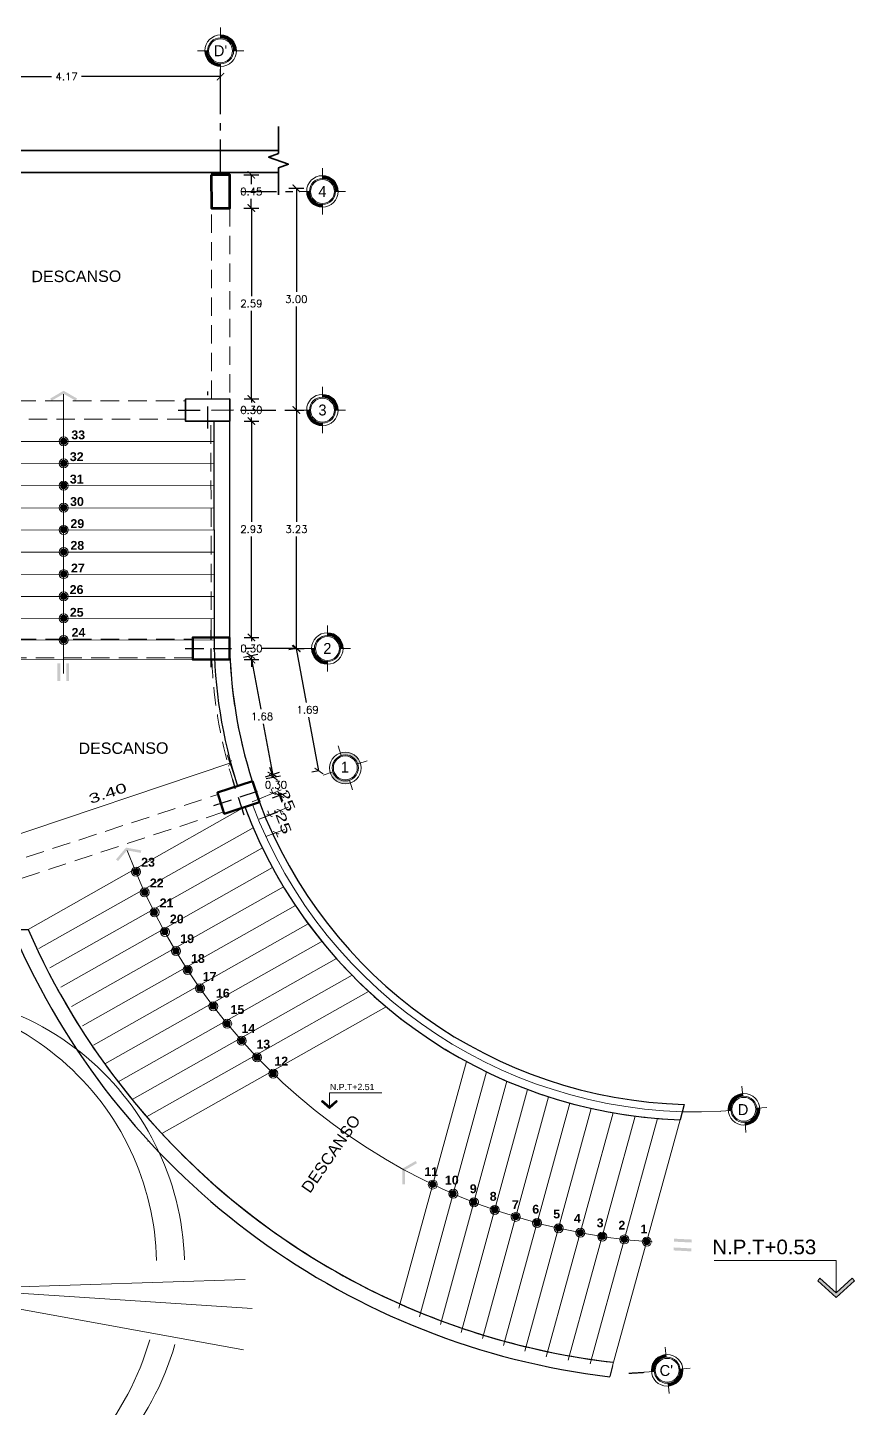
# Model space of a CAD drawing. Header units: metres. Extents: x 28 to 239, y -1 to 113.
# Drawn here: x 227.84 to 239.04, y 74.79 to 93.5 of the extents above; entities that cross this region are included whole.
import ezdxf

# ---------------------------------------------------------------- set-up
doc = ezdxf.new("R2010")
doc.units = ezdxf.units.M
for name, pattern in [('ACAD_ISO10W100', [18.5, 12, -3, 0.5, -3]), ('CONTINUA', [0]), ('DASHED2', [0.375, 0.25, -0.125]), ('OCULTA3', [0.45, 0.3, -0.15])]:
    doc.linetypes.add(name, pattern=pattern)
for name, color, linetype, lineweight in [('0-ARBOL', 64, 'Continuous', 0), ('COLUMNAS', 210, 'Continuous', 50), ('COLUMNAS 50', 32, 'Continuous', 70), ('Cota', 7, 'Continuous', 9), ('cotas', 7, 'Continuous', 5), ('EJES', 1, 'Continuous', 13), ('Equipamiento SR', 23, 'Continuous', 0), ('ES-Acero', 12, 'Continuous', 13), ('GRADERIA', 5, 'Continuous', 35), ('GRAFO00', 7, 'Continuous', 0), ('GRAFO01', 7, 'Continuous', 0), ('muro', 80, 'Continuous', 35), ('pisos', 250, 'Continuous', 5), ('PLUMA0.00', 253, 'Continuous', 0), ('Proyeccciones', 1, 'DASHED2', 18)]:
    doc.layers.add(name, color=color, linetype=linetype, lineweight=lineweight)
doc.layers.add('EJE', color=40, linetype='Continuous')
doc.layers.add('TEXT', color=7, linetype='Continuous')
doc.styles.add('01COTAS', font='romans.shx')
doc.styles.add('GENERATED_STYLE_1', font='arialbd.ttf')
doc.styles.add('JOS', font='arial.ttf', dxfattribs={"height": 1})
doc.styles.add('Roberto', font='arial.ttf', dxfattribs={"width": 1.5})
doc.styles.add('SEYMAR', font='GOTHIC.TTF', dxfattribs={"height": 0.05})
doc.styles.add('TEXTO PETER - UAC', font='swisse.ttf')
doc.dimstyles.new('1EJESB', dxfattribs={"dimscale": 0, "dimtxt": 0.13, "dimasz": 0.0655, "dimexe": 0.12, "dimexo": 0.12, "dimgap": 0.0755, "dimtad": 1, "dimzin": 4, "dimdsep": 46, "dimtxsty": 'Roberto', "dimblk": 'ARCHTICK', "dimcen": 0.065, "dimclrd": 7, "dimclre": 251, "dimclrt": 7, "dimaunit": 1, "dimadec": 0, "dimazin": 1, "dimtfac": 1, "dimtix": 1, "dimtofl": 0, "dimtmove": 0, "dimatfit": 3, "dimldrblk": 'ARROW', "dimfxl": 1, "dimtolj": 1, "dimtzin": 4, "dimlwd": 9, "dimlwe": 9, "dimarcsym": 0})
doc.dimstyles.new('DIM-50-CORTE L', dxfattribs={"dimscale": 0.05, "dimtxt": 2, "dimasz": 2, "dimexe": 2, "dimexo": 2, "dimgap": 1, "dimtad": 1, "dimtih": 1, "dimtoh": 1, "dimzin": 1, "dimdsep": 46, "dimtxsty": '01COTAS', "dimblk": 'ARCHTICK', "dimcen": 25, "dimclrd": 9, "dimclre": 9, "dimclrt": 7, "dimadec": 0, "dimazin": 0, "dimtfac": 1, "dimtix": 1, "dimtmove": 2, "dimatfit": 3, "dimfxl": 2, "dimfxlon": 1, "dimtolj": 1, "dimtzin": 0, "dimarcsym": 0})

# ---------------------------------------------------------------- blocks, each defined once
blk = doc.blocks.new('dd')
at = {"layer": 'COLUMNAS'}
blk.add_lwpolyline([(2633.035, 1863.162), (2633.335, 1863.162), (2633.335, 1862.662), (2633.033, 1862.662)], close=True, dxfattribs=at)
at = {"layer": 'EJE', "linetype": 'DASHED2'}
for points in [[(2633.185, 1862.562), (2633.185, 1863.262)], [(2633.436, 1862.913), (2632.936, 1862.913)]]:
    blk.add_lwpolyline(points, dxfattribs=at)
blk = doc.blocks.new('_ArchTick')
at = {"color": 0, "linetype": 'ByBlock', "const_width": 0.15}
blk.add_lwpolyline([(-0.5, -0.5), (0.5, 0.5)], dxfattribs=at)
blk = doc.blocks.new('*D496')
at = {"layer": 'Cota', "color": 9, "lineweight": -2, "transparency": 16777216}
for p, q in [((231.385, 91.319), (231.585, 91.319)), ((231.485, 91.319), (231.485, 89.917)), ((231.485, 88.314), (231.485, 89.717)), ((231.385, 88.314), (231.585, 88.314))]:
    blk.add_line(p, q, dxfattribs=at)
at = {"layer": 'Defpoints', "color": 0, "transparency": 16777216}
for p in [(230.846, 91.319), (230.846, 88.314), (231.485, 88.314)]:
    blk.add_point(p, dxfattribs=at)
at = {"layer": 'Cota', "color": 9, "lineweight": -2, "transparency": 16777216, "xscale": 0.1, "yscale": 0.1, "zscale": 0.1}
for p, rotation in [((231.485, 91.319), 90), ((231.485, 88.314), 270)]:
    blk.add_blockref('_ArchTick', p, dxfattribs=dict(at, rotation=rotation))
at = {"layer": 'Cota', "color": 7, "transparency": 16777216, "insert": (231.485, 89.817), "char_height": 0.1, "attachment_point": 5, "style": '01COTAS'}
blk.add_mtext('\\A1;3.00', dxfattribs=at)
blk = doc.blocks.new('*D497')
at = {"layer": 'Cota', "color": 9, "lineweight": -2, "transparency": 16777216}
for p, q in [((231.385, 88.315), (231.585, 88.315)), ((231.485, 88.315), (231.487, 86.799)), ((231.489, 85.084), (231.487, 86.599)), ((231.389, 85.084), (231.589, 85.084))]:
    blk.add_line(p, q, dxfattribs=at)
at = {"layer": 'Defpoints', "color": 0, "transparency": 16777216}
for p in [(230.875, 88.314), (230.878, 85.083), (231.489, 85.084)]:
    blk.add_point(p, dxfattribs=at)
at = {"layer": 'Cota', "color": 9, "lineweight": -2, "transparency": 16777216, "xscale": 0.1, "yscale": 0.1, "zscale": 0.1}
for p, rotation in [((231.485, 88.315), 90.0621940456087), ((231.489, 85.084), 270.0621940456087)]:
    blk.add_blockref('_ArchTick', p, dxfattribs=dict(at, rotation=rotation))
at = {"layer": 'Cota', "color": 7, "transparency": 16777216, "insert": (231.487, 86.699), "char_height": 0.1, "attachment_point": 5, "style": '01COTAS'}
blk.add_mtext('\\A1;3.23', dxfattribs=at)
blk = doc.blocks.new('*D498')
at = {"layer": 'Cota', "color": 9, "lineweight": -2, "transparency": 16777216}
for p, q in [((231.483, 85.084), (231.385, 85.066)), ((231.483, 85.084), (231.619, 84.354)), ((231.791, 83.424), (231.656, 84.154)), ((231.791, 83.424), (231.693, 83.406))]:
    blk.add_line(p, q, dxfattribs=at)
at = {"layer": 'Defpoints', "color": 0, "transparency": 16777216}
for p in [(231.483, 85.084), (231.791, 83.424), (231.791, 83.424)]:
    blk.add_point(p, dxfattribs=at)
at = {"layer": 'Cota', "color": 9, "lineweight": -2, "transparency": 16777216, "xscale": 0.1, "yscale": 0.1, "zscale": 0.1}
for p, rotation in [((231.483, 85.084), 100.5247387996637), ((231.791, 83.424), 280.5247387996637)]:
    blk.add_blockref('_ArchTick', p, dxfattribs=dict(at, rotation=rotation))
at = {"layer": 'Cota', "color": 7, "transparency": 16777216, "insert": (231.637, 84.254), "char_height": 0.1, "attachment_point": 5, "style": '01COTAS'}
blk.add_mtext('\\A1;1.69', dxfattribs=at)
blk = doc.blocks.new('*D499')
at = {"layer": 'Defpoints', "color": 0, "transparency": 16777216}
for p in [(230.583, 91.502), (230.584, 91.052), (230.875, 91.052)]:
    blk.add_point(p, dxfattribs=at)
at = {"layer": 'ES-Acero', "color": 9, "lineweight": -2, "transparency": 16777216}
for p, q in [((230.775, 91.502), (230.975, 91.502)), ((230.875, 91.502), (230.875, 91.377)), ((230.875, 91.052), (230.875, 91.177)), ((230.775, 91.052), (230.975, 91.052))]:
    blk.add_line(p, q, dxfattribs=at)
at = {"layer": 'ES-Acero', "color": 9, "lineweight": -2, "transparency": 16777216, "xscale": 0.1, "yscale": 0.1, "zscale": 0.1}
for p, rotation in [((230.875, 91.502), 90.05493444891799), ((230.875, 91.052), 270.054934448918)]:
    blk.add_blockref('_ArchTick', p, dxfattribs=dict(at, rotation=rotation))
at = {"layer": 'ES-Acero', "color": 7, "transparency": 16777216, "insert": (230.875, 91.277), "char_height": 0.1, "attachment_point": 5, "style": '01COTAS'}
blk.add_mtext('\\A1;0.45', dxfattribs=at)
blk = doc.blocks.new('*D541')
at = {"layer": 'Defpoints', "color": 0, "transparency": 16777216}
for p in [(230.584, 91.052), (230.584, 88.465), (230.876, 88.465)]:
    blk.add_point(p, dxfattribs=at)
at = {"layer": 'ES-Acero', "color": 9, "lineweight": -2, "transparency": 16777216}
for p, q in [((230.776, 91.052), (230.976, 91.052)), ((230.876, 91.052), (230.876, 89.858)), ((230.876, 88.465), (230.876, 89.658)), ((230.776, 88.465), (230.976, 88.465))]:
    blk.add_line(p, q, dxfattribs=at)
at = {"layer": 'ES-Acero', "color": 9, "lineweight": -2, "transparency": 16777216, "xscale": 0.1, "yscale": 0.1, "zscale": 0.1}
for p, rotation in [((230.876, 91.052), 90), ((230.876, 88.465), 270)]:
    blk.add_blockref('_ArchTick', p, dxfattribs=dict(at, rotation=rotation))
at = {"layer": 'ES-Acero', "color": 7, "transparency": 16777216, "insert": (230.876, 89.758), "char_height": 0.1, "attachment_point": 5, "style": '01COTAS'}
blk.add_mtext('\\A1;2.59', dxfattribs=at)
blk = doc.blocks.new('*D542')
at = {"layer": 'Defpoints', "color": 0, "transparency": 16777216}
for p in [(230.584, 88.465), (230.596, 88.164), (230.876, 88.164)]:
    blk.add_point(p, dxfattribs=at)
at = {"layer": 'ES-Acero', "color": 9, "lineweight": -2, "transparency": 16777216}
for p, q in [((230.776, 88.465), (230.976, 88.465)), ((230.876, 88.465), (230.876, 88.415)), ((230.776, 88.164), (230.976, 88.164)), ((230.876, 88.164), (230.876, 88.215))]:
    blk.add_line(p, q, dxfattribs=at)
at = {"layer": 'ES-Acero', "color": 9, "lineweight": -2, "transparency": 16777216, "xscale": 0.1, "yscale": 0.1, "zscale": 0.1}
for p, rotation in [((230.876, 88.465), 90), ((230.876, 88.164), 270)]:
    blk.add_blockref('_ArchTick', p, dxfattribs=dict(at, rotation=rotation))
at = {"layer": 'ES-Acero', "color": 7, "transparency": 16777216, "insert": (230.876, 88.315), "char_height": 0.1, "attachment_point": 5, "style": '01COTAS'}
blk.add_mtext('\\A1;0.30', dxfattribs=at)
blk = doc.blocks.new('*D500')
at = {"layer": 'Defpoints', "color": 0, "transparency": 16777216}
for p in [(230.596, 88.164), (230.581, 85.233), (230.876, 85.233)]:
    blk.add_point(p, dxfattribs=at)
at = {"layer": 'ES-Acero', "color": 9, "lineweight": -2, "transparency": 16777216}
for p, q in [((230.776, 88.164), (230.976, 88.164)), ((230.876, 88.164), (230.876, 86.799)), ((230.876, 85.233), (230.876, 86.599)), ((230.776, 85.233), (230.976, 85.233))]:
    blk.add_line(p, q, dxfattribs=at)
at = {"layer": 'ES-Acero', "color": 9, "lineweight": -2, "transparency": 16777216, "xscale": 0.1, "yscale": 0.1, "zscale": 0.1}
for p, rotation in [((230.876, 88.164), 90), ((230.876, 85.233), 270)]:
    blk.add_blockref('_ArchTick', p, dxfattribs=dict(at, rotation=rotation))
at = {"layer": 'ES-Acero', "color": 7, "transparency": 16777216, "insert": (230.876, 86.699), "char_height": 0.1, "attachment_point": 5, "style": '01COTAS'}
blk.add_mtext('\\A1;2.93', dxfattribs=at)
blk = doc.blocks.new('*D501')
at = {"layer": 'Defpoints', "color": 0, "transparency": 16777216}
for p in [(230.581, 85.233), (230.588, 84.933), (230.877, 84.933)]:
    blk.add_point(p, dxfattribs=at)
at = {"layer": 'ES-Acero', "color": 9, "lineweight": -2, "transparency": 16777216}
for p, q in [((230.877, 85.233), (230.877, 85.333)), ((230.777, 85.233), (230.977, 85.233)), ((230.877, 85.233), (230.877, 85.183)), ((230.877, 84.933), (230.877, 84.983)), ((230.777, 84.933), (230.977, 84.933)), ((230.877, 84.933), (230.877, 84.833))]:
    blk.add_line(p, q, dxfattribs=at)
at = {"layer": 'ES-Acero', "color": 9, "lineweight": -2, "transparency": 16777216, "xscale": 0.1, "yscale": 0.1, "zscale": 0.1}
for p, rotation in [((230.877, 85.233), 270), ((230.877, 84.933), 90)]:
    blk.add_blockref('_ArchTick', p, dxfattribs=dict(at, rotation=rotation))
at = {"layer": 'ES-Acero', "color": 7, "transparency": 16777216, "insert": (230.877, 85.083), "char_height": 0.1, "attachment_point": 5, "style": '01COTAS'}
blk.add_mtext('\\A1;0.30', dxfattribs=at)
blk = doc.blocks.new('*D502')
at = {"layer": 'Defpoints', "color": 0, "transparency": 16777216}
for p in [(230.581, 84.933), (230.888, 83.286), (231.174, 83.339)]:
    blk.add_point(p, dxfattribs=at)
at = {"layer": 'ES-Acero', "color": 9, "lineweight": -2, "transparency": 16777216}
for p, q in [((230.769, 84.968), (230.965, 85.005)), ((230.867, 84.986), (231.002, 84.263)), ((231.174, 83.339), (231.039, 84.063)), ((231.075, 83.32), (231.272, 83.357))]:
    blk.add_line(p, q, dxfattribs=at)
at = {"layer": 'ES-Acero', "color": 9, "lineweight": -2, "transparency": 16777216, "xscale": 0.1, "yscale": 0.1, "zscale": 0.1}
for p, rotation in [((230.867, 84.986), 100.5521691857223), ((231.174, 83.339), 280.5521691857223)]:
    blk.add_blockref('_ArchTick', p, dxfattribs=dict(at, rotation=rotation))
at = {"layer": 'ES-Acero', "color": 7, "transparency": 16777216, "insert": (231.02, 84.163), "char_height": 0.1, "attachment_point": 5, "style": '01COTAS'}
blk.add_mtext('\\A1;1.68', dxfattribs=at)
blk = doc.blocks.new('*D503')
at = {"layer": 'Defpoints', "color": 0, "transparency": 16777216}
for p in [(230.891, 83.286), (231.257, 83.094), (230.987, 83.002)]:
    blk.add_point(p, dxfattribs=at)
at = {"layer": 'ES-Acero', "color": 9, "lineweight": -2, "transparency": 16777216}
for p, q in [((231.16, 83.378), (231.128, 83.473)), ((231.066, 83.346), (231.255, 83.41)), ((231.16, 83.378), (231.175, 83.336)), ((231.162, 83.062), (231.352, 83.126)), ((231.257, 83.094), (231.243, 83.136)), ((231.257, 83.094), (231.289, 83))]:
    blk.add_line(p, q, dxfattribs=at)
at = {"layer": 'ES-Acero', "color": 9, "lineweight": -2, "transparency": 16777216, "xscale": 0.1, "yscale": 0.1, "zscale": 0.1}
for p, rotation in [((231.16, 83.378), 288.803670048319), ((231.257, 83.094), 108.803670048319)]:
    blk.add_blockref('_ArchTick', p, dxfattribs=dict(at, rotation=rotation))
at = {"layer": 'ES-Acero', "color": 7, "transparency": 16777216, "insert": (231.209, 83.236), "char_height": 0.1, "attachment_point": 5, "style": '01COTAS'}
blk.add_mtext('\\A1;0.30', dxfattribs=at)
blk = doc.blocks.new('C-2')
at = {"layer": 'COLUMNAS 50', "color": 1, "lineweight": 35}
blk.add_lwpolyline([(2568.604, 1902.975), (2569.204, 1902.975), (2569.204, 1903.275), (2568.604, 1903.275)], close=True, dxfattribs=at)
at = {"layer": 'EJE', "linetype": 'OCULTA3'}
for points in [[(2568.904, 1903.375), (2568.904, 1902.875)], [(2569.304, 1903.125), (2568.504, 1903.124)]]:
    blk.add_lwpolyline(points, dxfattribs=at)
blk = doc.blocks.new('sdfasdasd')
at = {"layer": 'EJES', "ltscale": 0.12}
for points in [[(220.46, 46.033), (220.51, 46.033, 0.414214), (220.222, 46.321), (220.222, 46.271, -0.414214)], [(220.222, 45.745), (220.222, 45.795, -0.414214), (219.984, 46.033), (219.934, 46.033, 0.414214)]]:
    blk.add_hatch(color=256, dxfattribs=at).paths.add_polyline_path(points)
at = {"layer": 'EJES', "ltscale": 0.5}
for p, q in [((220.222, 46.271), (220.222, 46.456)), ((219.984, 46.033), (219.799, 46.033)), ((220.644, 46.033), (220.46, 46.033)), ((220.222, 45.795), (220.222, 45.61))]:
    blk.add_line(p, q, dxfattribs=at)
at = {"layer": 'EJES', "color": 8, "lineweight": 15}
blk.add_circle((220.222, 46.033), 0.288, dxfattribs=at)
at = {"layer": 'EJES', "color": 8, "linetype": 'ByBlock', "lineweight": 15}
for radius in [0.238, 0.218]:
    blk.add_circle((220.222, 46.033), radius, dxfattribs=at)
blk = doc.blocks.new('*D505')
at = {"layer": 'Cota', "color": 9, "lineweight": -2, "transparency": 16777216}
for p, q in [((226.286, 92.732), (226.286, 92.932)), ((226.286, 92.832), (228.17, 92.832)), ((230.458, 92.832), (228.574, 92.832)), ((230.458, 92.732), (230.458, 92.932))]:
    blk.add_line(p, q, dxfattribs=at)
at = {"layer": 'Defpoints', "color": 0, "transparency": 16777216}
for p in [(230.458, 92.832), (226.286, 91.832), (230.458, 91.832)]:
    blk.add_point(p, dxfattribs=at)
at = {"layer": 'Cota', "color": 9, "lineweight": -2, "transparency": 16777216, "xscale": 0.1, "yscale": 0.1, "zscale": 0.1}
for p, rotation in [((226.286, 92.832), 180.0014369975465), ((230.458, 92.832), 0.001436997546489745)]:
    blk.add_blockref('_ArchTick', p, dxfattribs=dict(at, rotation=rotation))
at = {"layer": 'Cota', "color": 7, "transparency": 16777216, "insert": (228.372, 92.832), "char_height": 0.1, "attachment_point": 5, "style": '01COTAS'}
blk.add_mtext('\\A1;4.17', dxfattribs=at)
blk = doc.blocks.new('*D507')
at = {"color": 251, "linetype": 'CONTINUA', "lineweight": 9, "transparency": 16777216}
for p, q in [((230.885, 83.004), (231.278, 83.167)), ((230.981, 82.773), (231.374, 82.936))]:
    blk.add_line(p, q, dxfattribs=at)
at = {"color": 7, "linetype": 'CONTINUA', "lineweight": 9, "transparency": 16777216}
for p, q in [((231.167, 83.121), (231.142, 83.182)), ((231.263, 82.89), (231.288, 82.83))]:
    blk.add_line(p, q, dxfattribs=at)
at = {"layer": 'Defpoints', "color": 0, "transparency": 16777216}
for p in [(230.774, 82.958), (231.263, 82.89), (230.87, 82.727)]:
    blk.add_point(p, dxfattribs=at)
at = {"color": 7, "lineweight": 9, "transparency": 16777216, "xscale": 0.0655, "yscale": 0.0655, "zscale": 0.0655}
for p, rotation in [((231.167, 83.121), 292.534528793176), ((231.263, 82.89), 112.534528793176)]:
    blk.add_blockref('_ArchTick', p, dxfattribs=dict(at, rotation=rotation))
at = {"color": 7, "transparency": 16777216, "insert": (231.346, 83.06), "char_height": 0.13, "attachment_point": 5, "rotation": 292.5345, "style": 'Roberto'}
blk.add_mtext('\\A1;.25', dxfattribs=at)
blk = doc.blocks.new('ARROW')
at = {"layer": 'cotas', "color": 1, "ltscale": 0.5}
blk.add_line((2.5, 0), (-2.5, 0), dxfattribs=at)
at = {"layer": 'cotas', "const_width": 0.635}
blk.add_lwpolyline([(-0.32, 0, 1), (0.32, 0, 1)], format="xyb", close=True, dxfattribs=at)
blk = doc.blocks.new('*D508')
at = {"color": 7, "linetype": 'CONTINUA', "lineweight": 9, "transparency": 16777216}
for p, q in [((231.122, 82.822), (231.099, 82.883)), ((231.21, 82.587), (231.233, 82.526))]:
    blk.add_line(p, q, dxfattribs=at)
at = {"color": 251, "linetype": 'CONTINUA', "lineweight": 9, "transparency": 16777216}
for p, q in [((230.983, 82.769), (231.235, 82.864)), ((231.07, 82.535), (231.323, 82.629))]:
    blk.add_line(p, q, dxfattribs=at)
at = {"layer": 'Defpoints', "color": 0, "transparency": 16777216}
for p in [(230.87, 82.727), (231.21, 82.587), (230.958, 82.493)]:
    blk.add_point(p, dxfattribs=at)
at = {"color": 7, "lineweight": 9, "transparency": 16777216, "xscale": 0.0655, "yscale": 0.0655, "zscale": 0.0655}
for p, rotation in [((231.122, 82.822), 290.5429160501004), ((231.21, 82.587), 110.5429160501004)]:
    blk.add_blockref('_ArchTick', p, dxfattribs=dict(at, rotation=rotation))
at = {"color": 7, "transparency": 16777216, "insert": (231.299, 82.754), "char_height": 0.13, "attachment_point": 5, "rotation": 290.5429, "style": 'Roberto'}
blk.add_mtext('\\A1;.25', dxfattribs=at)
blk = doc.blocks.new('verde')
at = {"layer": 'ES-Acero', "true_color": 0x139b48}
h = blk.add_hatch(color=114, dxfattribs=at)
h.dxf.hatch_style = 1
h.paths.add_polyline_path([(2620.1291, 1945.1695), (2620.1158, 1945.1843), (2620.0225, 1945.1002), (2619.9291, 1945.1843), (2619.9158, 1945.1695), (2620.0225, 1945.0733)])
at = {"layer": 'ES-Acero', "color": 112}
blk.add_lwpolyline([(2620.7314, 1945.2868), (2620.0225, 1945.2868), (2620.0225, 1945.1002)], dxfattribs=at)
at = {"layer": 'ES-Acero', "color": 114, "true_color": 0x139b48}
blk.add_lwpolyline([(2620.1291, 1945.1695), (2620.1158, 1945.1843), (2620.0225, 1945.1002), (2619.9291, 1945.1843), (2619.9158, 1945.1695), (2620.0225, 1945.0733)], close=True, dxfattribs=at)
blk = doc.blocks.new('*D516')
at = {"layer": 'Defpoints', "color": 0, "transparency": 16777216}
for p in [(230.585, 83.529), (230.688, 83.221), (227.47, 82.138)]:
    blk.add_point(p, dxfattribs=at)
at = {"layer": 'pisos', "color": 251, "linetype": 'CONTINUA', "lineweight": 9, "transparency": 16777216}
for p, q in [((230.65, 83.334), (230.546, 83.643)), ((227.431, 82.251), (227.328, 82.56))]:
    blk.add_line(p, q, dxfattribs=at)
at = {"layer": 'pisos', "color": 7, "linetype": 'CONTINUA', "lineweight": 9, "transparency": 16777216}
blk.add_line((227.366, 82.446), (230.585, 83.529), dxfattribs=at)
at = {"layer": 'pisos', "color": 7, "lineweight": 9, "transparency": 16777216, "xscale": 0.0655, "yscale": 0.0655, "zscale": 0.0655}
for p, rotation in [((230.585, 83.529), 18.59323900279168), ((227.366, 82.446), 198.5932390027917)]:
    blk.add_blockref('_ArchTick', p, dxfattribs=dict(at, rotation=rotation))
at = {"layer": 'pisos', "color": 7, "transparency": 16777216, "insert": (228.93, 83.122), "char_height": 0.13, "attachment_point": 5, "rotation": 18.5932, "style": 'Roberto'}
blk.add_mtext('\\A1;3.40', dxfattribs=at)
blk = doc.blocks.new('ar7')
for p, q in [((88.078, 37.819), (92.005, 20.48)), ((89.377, 37.706), (92.004, 20.38)), ((92.005, 20.48), (90.878, 37.791)), ((92.005, 20.48), (77, 10.03)), ((77.887, 8.721), (91.902, 20.181)), ((78.778, 7.812), (92.005, 20.48)), ((91.904, 20.381), (107.031, 13.13)), ((92.105, 20.479), (106.02, 12.04)), ((107.651, 15.123), (92.105, 20.479))]:
    blk.add_line(p, q)
for centre, radius, start, end in [((89.554, 20.195), 14.188, 346.84522, 80.31191), ((90.041, 20.563), 13.703, 98.39343, 219.17975), ((91.483, 19.637), 13.649, 103.35958, 210.53567), ((91.176, 19.739), 13.763, 346.62123, 86.84079), ((90.169, 20.211), 13.43, 233.04348, 329.44059), ((91.219, 19.74), 13.676, 229.263, 328.8764)]:
    blk.add_arc(centre, radius, start, end)

msp = doc.modelspace()

# ---------------------------------------------------------------- hatches: boundary and pattern name
at = {"layer": 'Equipamiento SR'}
for points in [[(228.302, 87.922, -1), (228.362, 87.863, -1)], [(228.302, 87.922, -1), (228.362, 87.863, -1)], [(228.302, 87.622, -1), (228.362, 87.563, -1)], [(228.302, 87.622, -1), (228.362, 87.563, -1)], [(228.302, 87.322, -1), (228.362, 87.263, -1)], [(228.302, 87.322, -1), (228.362, 87.263, -1)], [(228.302, 87.022, -1), (228.362, 86.963, -1)], [(228.302, 87.022, -1), (228.362, 86.963, -1)], [(228.302, 86.722, -1), (228.362, 86.663, -1)], [(228.302, 86.722, -1), (228.362, 86.663, -1)], [(228.302, 86.422, -1), (228.362, 86.363, -1)], [(228.302, 86.422, -1), (228.362, 86.363, -1)], [(228.302, 86.122, -1), (228.362, 86.063, -1)], [(228.302, 86.122, -1), (228.362, 86.063, -1)], [(228.302, 85.822, -1), (228.362, 85.763, -1)], [(228.302, 85.822, -1), (228.362, 85.763, -1)], [(228.302, 85.522, -1), (228.362, 85.463, -1)], [(228.302, 85.522, -1), (228.362, 85.463, -1)], [(228.302, 85.227, -1), (228.362, 85.168, -1)], [(228.302, 85.227, -1), (228.362, 85.168, -1)], [(229.283, 82.089, -1), (229.343, 82.03, -1)], [(229.283, 82.089, -1), (229.343, 82.03, -1)], [(229.4, 81.81, -1), (229.46, 81.751, -1)], [(229.4, 81.81, -1), (229.46, 81.751, -1)], [(229.533, 81.54, -1), (229.593, 81.481, -1)], [(229.533, 81.54, -1), (229.593, 81.481, -1)], [(229.674, 81.274, -1), (229.733, 81.215, -1)], [(229.674, 81.274, -1), (229.733, 81.215, -1)], [(229.823, 81.014, -1), (229.883, 80.955, -1)], [(229.823, 81.014, -1), (229.883, 80.955, -1)], [(229.982, 80.76, -1), (230.042, 80.7, -1)], [(229.982, 80.76, -1), (230.042, 80.7, -1)], [(230.15, 80.511, -1), (230.21, 80.451, -1)], [(230.15, 80.511, -1), (230.21, 80.451, -1)], [(230.329, 80.268, -1), (230.388, 80.208, -1)], [(230.329, 80.268, -1), (230.388, 80.208, -1)], [(230.517, 80.03, -1), (230.577, 79.971, -1)], [(230.517, 80.03, -1), (230.577, 79.971, -1)], [(230.715, 79.799, -1), (230.774, 79.74, -1)], [(230.715, 79.799, -1), (230.774, 79.74, -1)], [(230.923, 79.574, -1), (230.982, 79.515, -1)], [(230.923, 79.574, -1), (230.982, 79.515, -1)], [(231.141, 79.355, -1), (231.2, 79.295, -1)], [(231.141, 79.355, -1), (231.2, 79.295, -1)], [(233.303, 77.852, -1), (233.363, 77.793, -1)], [(233.303, 77.852, -1), (233.363, 77.793, -1)], [(233.579, 77.726, -1), (233.639, 77.667, -1)], [(233.579, 77.726, -1), (233.639, 77.667, -1)], [(233.859, 77.611, -1), (233.919, 77.552, -1)], [(233.859, 77.611, -1), (233.919, 77.552, -1)], [(234.142, 77.507, -1), (234.201, 77.448, -1)], [(234.142, 77.507, -1), (234.201, 77.448, -1)], [(234.427, 77.414, -1), (234.487, 77.355, -1)], [(234.427, 77.414, -1), (234.487, 77.355, -1)], [(234.715, 77.331, -1), (234.775, 77.272, -1)], [(234.715, 77.331, -1), (234.775, 77.272, -1)], [(235.007, 77.26, -1), (235.067, 77.201, -1)], [(235.007, 77.26, -1), (235.067, 77.201, -1)], [(235.301, 77.198, -1), (235.361, 77.139, -1)], [(235.301, 77.198, -1), (235.361, 77.139, -1)], [(235.598, 77.147, -1), (235.658, 77.088, -1)], [(235.598, 77.147, -1), (235.658, 77.088, -1)], [(235.898, 77.107, -1), (235.958, 77.048, -1)], [(235.898, 77.107, -1), (235.958, 77.048, -1)], [(236.201, 77.078, -1), (236.261, 77.019, -1)], [(236.201, 77.078, -1), (236.261, 77.019, -1)]]:
    msp.add_hatch(color=256, dxfattribs=at).paths.add_polyline_path(points)
at = {"layer": 'GRAFO00'}
for points in [[(228.151, 88.47), (228.168, 88.44), (228.333, 88.535), (228.497, 88.44), (228.514, 88.471), (228.332, 88.576)], [(228.151, 88.47), (228.168, 88.44), (228.333, 88.535), (228.497, 88.44), (228.514, 88.471), (228.332, 88.576)], [(228.361, 87.922, -1), (228.302, 87.862, -1)], [(228.361, 87.622, -1), (228.302, 87.562, -1)], [(228.361, 87.322, -1), (228.302, 87.262, -1)], [(228.361, 87.022, -1), (228.302, 86.962, -1)], [(228.361, 86.722, -1), (228.302, 86.662, -1)], [(228.361, 86.422, -1), (228.302, 86.362, -1)], [(228.361, 86.122, -1), (228.302, 86.062, -1)], [(228.361, 85.822, -1), (228.302, 85.762, -1)], [(228.361, 85.522, -1), (228.302, 85.462, -1)], [(228.361, 85.228, -1), (228.302, 85.168, -1)], [(229.042, 82.225), (229.069, 82.203), (229.191, 82.348), (229.378, 82.314), (229.384, 82.348), (229.178, 82.386)], [(229.042, 82.225), (229.069, 82.203), (229.191, 82.348), (229.378, 82.314), (229.384, 82.348), (229.178, 82.386)], [(229.342, 82.089, -1), (229.283, 82.03, -1)], [(229.46, 81.81, -1), (229.401, 81.75, -1)], [(229.593, 81.54, -1), (229.534, 81.481, -1)], [(229.733, 81.275, -1), (229.674, 81.215, -1)], [(229.883, 81.015, -1), (229.824, 80.955, -1)], [(230.041, 80.76, -1), (229.982, 80.7, -1)], [(230.209, 80.511, -1), (230.15, 80.451, -1)], [(230.388, 80.268, -1), (230.329, 80.208, -1)], [(230.577, 80.03, -1), (230.517, 79.97, -1)], [(230.774, 79.799, -1), (230.715, 79.74, -1)], [(230.982, 79.574, -1), (230.923, 79.514, -1)], [(231.2, 79.355, -1), (231.141, 79.295, -1)], [(232.92, 77.825), (232.955, 77.825), (232.955, 78.015), (233.119, 78.11), (233.102, 78.14), (232.92, 78.035)], [(232.92, 77.825), (232.955, 77.825), (232.955, 78.015), (233.119, 78.11), (233.102, 78.14), (232.92, 78.035)], [(233.362, 77.852, -1), (233.303, 77.793, -1)], [(233.639, 77.727, -1), (233.58, 77.667, -1)], [(233.918, 77.612, -1), (233.859, 77.552, -1)], [(234.201, 77.508, -1), (234.142, 77.448, -1)], [(234.486, 77.414, -1), (234.427, 77.355, -1)], [(234.775, 77.332, -1), (234.716, 77.272, -1)], [(235.066, 77.26, -1), (235.007, 77.2, -1)], [(235.36, 77.198, -1), (235.301, 77.138, -1)], [(235.658, 77.147, -1), (235.598, 77.088, -1)], [(235.958, 77.107, -1), (235.898, 77.048, -1)], [(236.261, 77.079, -1), (236.202, 77.019, -1)]]:
    msp.add_hatch(color=256, dxfattribs=at).paths.add_polyline_path(points)
h = msp.add_hatch(color=256, dxfattribs=at)
h.paths.add_polyline_path([(228.407, 84.644), (228.367, 84.644), (228.367, 84.884), (228.407, 84.884)])
h.paths.add_polyline_path([(228.287, 84.644), (228.247, 84.644), (228.247, 84.884), (228.287, 84.884)])
h = msp.add_hatch(color=256, dxfattribs=at)
h.paths.add_polyline_path([(236.835, 76.915), (236.837, 76.955), (236.597, 76.968), (236.595, 76.928)])
h.paths.add_polyline_path([(236.841, 77.035), (236.843, 77.075), (236.603, 77.087), (236.601, 77.047)])

# ---------------------------------------------------------------- linework, layer by layer
at = {"color": 4, "lineweight": 0, "elevation": 0}
msp.add_lwpolyline([(228.332, 84.746), (228.332, 88.53)], dxfattribs=at)
at = {"color": 4, "lineweight": 0}
msp.add_lwpolyline([(236.307, 77.043, -0.294956), (229.195, 82.346, -0.294956)], format="xyb", dxfattribs=at)
for radius, start, end in [(9.885, 203.5878, 263.4124), (10.085, 204.3346, 263.2818), (9.885, 223.2725, 246.0007), (9.885, 246.0007, 263.4124)]:
    msp.add_arc((236.91, 85.233), radius, start, end)
at = {"layer": 'COLUMNAS 50', "linetype": 'Continuous', "lineweight": 0}
msp.add_line((230.371, 85.211), (230.368, 88.165), dxfattribs=at)
at = {"layer": 'COLUMNAS 50', "color": 1, "elevation": 0}
msp.add_lwpolyline([(230.333, 91.502), (230.334, 91.052), (230.584, 91.052), (230.583, 91.502)], close=True, dxfattribs=at)
at = {"layer": 'EJE', "linetype": 'ACAD_ISO10W100', "ltscale": 0.04, "elevation": 0}
msp.add_lwpolyline([(230.458, 91.502), (230.458, 92.815)], dxfattribs=at)
at = {"layer": 'EJE', "linetype": 'ACAD_ISO10W100', "ltscale": 0.04}
for points in [[(230.737, 91.277), (231.488, 91.277)], [(230.727, 88.315), (231.488, 88.314)], [(231.492, 85.084), (230.684, 85.083)]]:
    msp.add_lwpolyline(points, dxfattribs=at)
msp.add_arc((235.508, 85.188), 9.935, 272.7748, 273.9726, dxfattribs=at)
at = {"layer": 'EJES'}
msp.add_arc((236.913, 85.242), 6.438, 200.6671, 272.8712, dxfattribs=at)
at = {"layer": 'Equipamiento SR'}
for centre in [(228.332, 87.892), (228.332, 87.892), (228.332, 87.892), (228.332, 87.892), (228.332, 87.592), (228.332, 87.592), (228.332, 87.592), (228.332, 87.592), (228.332, 87.292), (228.332, 87.292), (228.332, 87.292), (228.332, 87.292), (228.332, 86.992), (228.332, 86.992), (228.332, 86.992), (228.332, 86.992), (228.332, 86.692), (228.332, 86.692), (228.332, 86.692), (228.332, 86.692), (228.332, 86.392), (228.332, 86.392), (228.332, 86.392), (228.332, 86.392), (228.332, 86.092), (228.332, 86.092), (228.332, 86.092), (228.332, 86.092), (228.332, 85.792), (228.332, 85.792), (228.332, 85.792), (228.332, 85.792), (228.332, 85.492), (228.332, 85.492), (228.332, 85.492), (228.332, 85.492), (228.332, 85.198), (228.332, 85.198), (228.332, 85.198), (228.332, 85.198), (229.313, 82.059), (229.313, 82.059), (229.313, 82.059), (229.313, 82.059), (229.43, 81.78), (229.43, 81.78), (229.43, 81.78), (229.43, 81.78), (229.563, 81.51), (229.563, 81.51), (229.563, 81.51), (229.563, 81.51), (229.703, 81.245), (229.703, 81.245), (229.703, 81.245), (229.703, 81.245), (229.853, 80.985), (229.853, 80.985), (229.853, 80.985), (229.853, 80.985), (230.012, 80.73), (230.012, 80.73), (230.012, 80.73), (230.012, 80.73), (230.18, 80.481), (230.18, 80.481), (230.18, 80.481), (230.18, 80.481), (230.358, 80.238), (230.358, 80.238), (230.358, 80.238), (230.358, 80.238), (230.547, 80), (230.547, 80), (230.547, 80), (230.547, 80), (230.744, 79.77), (230.744, 79.77), (230.744, 79.77), (230.744, 79.77), (230.952, 79.544), (230.952, 79.544), (230.952, 79.544), (230.952, 79.544), (231.171, 79.325), (231.171, 79.325), (231.171, 79.325), (231.171, 79.325), (233.333, 77.823), (233.333, 77.823), (233.333, 77.823), (233.333, 77.823), (233.609, 77.697), (233.609, 77.697), (233.609, 77.697), (233.609, 77.697), (233.889, 77.582), (233.889, 77.582), (233.889, 77.582), (233.889, 77.582), (234.171, 77.478), (234.171, 77.478), (234.171, 77.478), (234.171, 77.478), (234.457, 77.384), (234.457, 77.384), (234.457, 77.384), (234.457, 77.384), (234.745, 77.302), (234.745, 77.302), (234.745, 77.302), (234.745, 77.302), (235.037, 77.23), (235.037, 77.23), (235.037, 77.23), (235.037, 77.23), (235.331, 77.168), (235.331, 77.168), (235.331, 77.168), (235.331, 77.168), (235.628, 77.117), (235.628, 77.117), (235.628, 77.117), (235.628, 77.117), (235.928, 77.078), (235.928, 77.078), (235.928, 77.078), (235.928, 77.078), (236.231, 77.049), (236.231, 77.049), (236.231, 77.049), (236.231, 77.049)]:
    msp.add_circle(centre, 0.042, dxfattribs=at)
at = {"layer": 'GRADERIA', "lineweight": 5}
for p, q in [((221.528, 87.881), (230.368, 87.89)), ((221.527, 87.581), (230.368, 87.59)), ((221.527, 87.281), (230.369, 87.29)), ((221.526, 86.981), (230.369, 86.99)), ((221.526, 86.681), (230.369, 86.69)), ((221.525, 86.381), (230.37, 86.39)), ((221.525, 86.081), (230.37, 86.09)), ((221.525, 85.781), (230.37, 85.79)), ((221.524, 85.481), (230.371, 85.49)), ((221.524, 85.182), (230.371, 85.203))]:
    msp.add_line(p, q, dxfattribs=at)
for points in [[(230.787, 82.937), (227.851, 81.278)], [(230.9, 82.656), (227.998, 81.017)], [(231.025, 82.382), (228.146, 80.756)], [(231.162, 82.115), (228.294, 80.494)], [(231.312, 81.855), (228.441, 80.233)], [(231.473, 81.601), (228.589, 79.972)], [(231.646, 81.355), (228.736, 79.711)], [(231.82, 81.108), (228.891, 79.454)], [(232.029, 80.882), (229.071, 79.211)], [(232.24, 80.656), (229.26, 78.973)], [(232.464, 80.438), (229.457, 78.74)], [(232.702, 80.228), (229.663, 78.511)], [(233.788, 79.488), (232.874, 76.145)], [(233.152, 76.026), (234.061, 79.348)], [(234.338, 79.222), (233.436, 75.926)], [(233.717, 75.815), (234.618, 79.109)], [(234.902, 79.01), (234.005, 75.733)], [(234.29, 75.639), (235.189, 78.925)], [(235.481, 78.853), (234.581, 75.564)], [(234.87, 75.485), (235.776, 78.794)], [(236.074, 78.748), (235.169, 75.441)], [(235.467, 75.393), (236.376, 78.716)], [(236.683, 78.698), (235.77, 75.364)], [(229.484, 78.41), (229.474, 78.405)]]:
    msp.add_lwpolyline(points, dxfattribs=at)
at = {"layer": 'GRAFO00'}
for centre, radius in [((228.333, 87.891), 0.061), ((228.332, 87.892), 0.042), ((228.332, 87.892), 0.042), ((228.332, 87.892), 0.042), ((228.333, 87.591), 0.061), ((228.332, 87.592), 0.042), ((228.332, 87.592), 0.042), ((228.332, 87.592), 0.042), ((228.333, 87.291), 0.061), ((228.332, 87.292), 0.042), ((228.332, 87.292), 0.042), ((228.332, 87.292), 0.042), ((228.333, 86.991), 0.061), ((228.332, 86.992), 0.042), ((228.332, 86.992), 0.042), ((228.332, 86.992), 0.042), ((228.333, 86.691), 0.061), ((228.332, 86.692), 0.042), ((228.332, 86.692), 0.042), ((228.332, 86.692), 0.042), ((228.333, 86.391), 0.061), ((228.332, 86.392), 0.042), ((228.332, 86.392), 0.042), ((228.332, 86.392), 0.042), ((228.333, 86.091), 0.061), ((228.332, 86.092), 0.042), ((228.332, 86.092), 0.042), ((228.332, 86.092), 0.042), ((228.333, 85.791), 0.061), ((228.332, 85.792), 0.042), ((228.332, 85.792), 0.042), ((228.332, 85.792), 0.042), ((228.333, 85.491), 0.061), ((228.332, 85.492), 0.042), ((228.332, 85.492), 0.042), ((228.332, 85.492), 0.042), ((228.333, 85.197), 0.061), ((228.332, 85.198), 0.042), ((228.332, 85.198), 0.042), ((228.332, 85.198), 0.042), ((229.314, 82.058), 0.061), ((229.313, 82.059), 0.042), ((229.313, 82.059), 0.042), ((229.313, 82.059), 0.042), ((229.431, 81.779), 0.061), ((229.43, 81.78), 0.042), ((229.43, 81.78), 0.042), ((229.43, 81.78), 0.042), ((229.565, 81.509), 0.061), ((229.563, 81.51), 0.042), ((229.563, 81.51), 0.042), ((229.563, 81.51), 0.042), ((229.705, 81.243), 0.061), ((229.703, 81.245), 0.042), ((229.703, 81.245), 0.042), ((229.703, 81.245), 0.042), ((229.855, 80.983), 0.061), ((229.853, 80.985), 0.042), ((229.853, 80.985), 0.042), ((229.853, 80.985), 0.042), ((230.013, 80.729), 0.061), ((230.012, 80.73), 0.042), ((230.012, 80.73), 0.042), ((230.012, 80.73), 0.042), ((230.181, 80.48), 0.061), ((230.18, 80.481), 0.042), ((230.18, 80.481), 0.042), ((230.18, 80.481), 0.042), ((230.36, 80.237), 0.061), ((230.358, 80.238), 0.042), ((230.358, 80.238), 0.042), ((230.358, 80.238), 0.042), ((230.548, 79.999), 0.061), ((230.547, 80), 0.042), ((230.547, 80), 0.042), ((230.547, 80), 0.042), ((230.746, 79.768), 0.061), ((230.744, 79.77), 0.042), ((230.744, 79.77), 0.042), ((230.744, 79.77), 0.042), ((230.954, 79.543), 0.061), ((230.952, 79.544), 0.042), ((230.952, 79.544), 0.042), ((230.952, 79.544), 0.042), ((231.172, 79.324), 0.061), ((231.171, 79.325), 0.042), ((231.171, 79.325), 0.042), ((231.171, 79.325), 0.042), ((233.334, 77.821), 0.061), ((233.333, 77.823), 0.042), ((233.333, 77.823), 0.042), ((233.333, 77.823), 0.042), ((233.611, 77.695), 0.061), ((233.609, 77.697), 0.042), ((233.609, 77.697), 0.042), ((233.609, 77.697), 0.042), ((233.89, 77.581), 0.061), ((233.889, 77.582), 0.042), ((233.889, 77.582), 0.042), ((233.889, 77.582), 0.042), ((234.173, 77.477), 0.061), ((234.171, 77.478), 0.042), ((234.171, 77.478), 0.042), ((234.171, 77.478), 0.042), ((234.458, 77.383), 0.061), ((234.457, 77.384), 0.042), ((234.457, 77.384), 0.042), ((234.457, 77.384), 0.042), ((234.747, 77.3), 0.061), ((234.745, 77.302), 0.042), ((234.745, 77.302), 0.042), ((234.745, 77.302), 0.042), ((235.038, 77.229), 0.061), ((235.037, 77.23), 0.042), ((235.037, 77.23), 0.042), ((235.037, 77.23), 0.042), ((235.332, 77.167), 0.061), ((235.331, 77.168), 0.042), ((235.331, 77.168), 0.042), ((235.331, 77.168), 0.042), ((235.629, 77.116), 0.061), ((235.628, 77.117), 0.042), ((235.628, 77.117), 0.042), ((235.628, 77.117), 0.042), ((235.929, 77.076), 0.061), ((235.928, 77.078), 0.042), ((235.928, 77.078), 0.042), ((235.928, 77.078), 0.042), ((236.233, 77.047), 0.061), ((236.231, 77.049), 0.042), ((236.231, 77.049), 0.042), ((236.231, 77.049), 0.042), ((236.231, 77.049), 0.042)]:
    msp.add_circle(centre, radius, dxfattribs=at)
at = {"layer": 'muro'}
msp.add_lwpolyline([(231.243, 92.157), (231.243, 91.791), (231.108, 91.742), (231.378, 91.644), (231.243, 91.595), (231.243, 91.229)], dxfattribs=at)
at = {"layer": 'muro', "elevation": 0}
for points in [[(218.393, 88.178), (221.959, 88.181), (221.959, 91.832), (231.243, 91.832)], [(218.394, 87.878), (222.259, 87.882), (222.259, 91.532), (231.243, 91.532)]]:
    msp.add_lwpolyline(points, dxfattribs=at)
at = {"layer": 'muro', "lineweight": 30}
for points in [[(230.368, 88.164), (230.371, 85.226)], [(224.214, 81.274), (227.851, 81.278)], [(236.74, 78.907), (236.683, 78.698)], [(235.77, 75.364), (235.73, 75.218)]]:
    msp.add_lwpolyline(points, dxfattribs=at)
for points in [[(230.578, 88.165), (230.581, 85.227, 0.0781), (230.888, 83.286, 0.0781)], [(230.984, 83.001, 0.304427), (236.74, 78.907, 0.28118)]]:
    msp.add_lwpolyline(points, format="xyb", dxfattribs=at)
for start, end in [(180.0618, 197.9284), (200.5617, 268.0066)]:
    msp.add_arc((236.91, 85.233), 6.539, start, end, dxfattribs=at)
at = {"layer": 'pisos', "color": 52, "true_color": 0xc8c92d}
msp.add_lwpolyline([(230.378, 84.933), (221.52, 84.928)], dxfattribs=at)
at = {"layer": 'pisos'}
for centre, radius, start, end in [((236.922, 85.244), 6.555, 200.6093, 229.8604), ((236.91, 85.233), 9.885, 204.0301, 223.2725), ((236.91, 85.233), 6.539, 229.8829, 241.4843), ((236.91, 85.233), 6.539, 241.4843, 268.0066)]:
    msp.add_arc(centre, radius, start, end, dxfattribs=at)
at = {"layer": 'Proyeccciones', "linetype": 'DASHED2'}
for points in [[(230.334, 91.052), (230.584, 91.052), (230.584, 88.465), (230.334, 88.465)], [(226.583, 88.439), (229.984, 88.439), (229.985, 88.189), (226.583, 88.189)], [(230.328, 88.165), (230.578, 88.165), (230.581, 85.233), (230.331, 85.233)], [(226.586, 85.208), (230.081, 85.208), (230.081, 84.958), (226.586, 84.958)], [(227.551, 81.9), (227.47, 82.138), (230.423, 83.107), (230.501, 82.869)]]:
    msp.add_lwpolyline(points, close=True, dxfattribs=at)
msp.add_lwpolyline([(230.588, 84.933, 0.06644), (230.888, 83.286), (230.651, 83.208, -0.066945), (230.338, 84.933)], format="xyb", close=True, dxfattribs=at)

# ---------------------------------------------------------------- block references
at = {"layer": '0-ARBOL', "xscale": -0.2736950423456928, "yscale": 0.2736950423456928, "zscale": 0.2736950423456928, "rotation": 150.6320161615697}
msp.add_blockref('ar7', (207.121, 93.637), dxfattribs=at)
at = {"layer": 'EJE', "linetype": 'ACAD_ISO10W100', "rotation": 180.0618012540011}
msp.add_blockref('C-2', (2797.134, 1994.209), dxfattribs=at)
at = {"layer": 'ES-Acero'}
msp.add_blockref('verde', (-2388.089, -1866.224), dxfattribs=at)
at = {"layer": 'ES-Acero', "xscale": -2.331854708011948, "yscale": 2.331854708011948, "zscale": 2.331854708011948}
msp.add_blockref('verde', (6348.308, -4459.337), dxfattribs=at)
at = {"layer": 'PLUMA0.00'}
for p, rotation in [((-1635.438, 2716.244), 270.0621940456128), ((-2360.204, 2004.347), 288.1628167559882)]:
    msp.add_blockref('dd', p, dxfattribs=dict(at, rotation=rotation))
at = {"layer": 'TEXT', "ltscale": 0.02, "zscale": 0.7421896317475989}
for p, xscale, yscale, rotation in [((264.624, 256.629), -0.7421896317475993, 0.7421896317475993, 90), ((266.004, 254.723), -0.7421896317475993, 0.7421896317475993, 90), ((266.004, 251.76), -0.7421896317475993, 0.7421896317475993, 90), ((266.071, 248.53), -0.7421896317475993, 0.7421896317475993, 90), ((213.662, 249.418), -0.7421896317475988, 0.7421896317475988, 108.1628167560542), ((71.774, 98.862), -0.7421896317475986, 0.7421896317475986, 184.9196865520098), ((70.734, 95.326), -0.7421896317475986, 0.7421896317475986, 184.9196865520098)]:
    msp.add_blockref('sdfasdasd', p, dxfattribs=dict(at, xscale=xscale, yscale=yscale, rotation=rotation))

# ---------------------------------------------------------------- texts
at = {"char_height": 0.12, "width": 0.20618, "style": 'GENERATED_STYLE_1'}
for s, insert, attachment_point, rotation in [('33', (228.623, 87.916), 9, 0), ('32', (228.603, 87.621), 9, 0), ('31', (228.603, 87.317), 9, 0), ('30', (228.606, 87.013), 9, 0), ('29', (228.611, 86.714), 9, 0), ('28', (228.611, 86.419), 9, 0), ('27', (228.619, 86.114), 9, 0), ('26', (228.601, 85.821), 9, 0), ('25', (228.603, 85.512), 9, 0), ('25', (228.603, 85.512), 9, 0), ('24', (228.627, 85.242), 9, 0), ('24', (228.627, 85.242), 9, 0), ('23', (229.383, 82.126), 7, 360), ('22', (229.501, 81.847), 7, 360), ('21', (229.634, 81.577), 7, 360), ('20', (229.772, 81.357), 7, 360), ('19', (229.913, 81.09), 7, 360), ('18', (230.058, 80.821), 7, 360), ('17', (230.217, 80.58), 7, 360), ('16', (230.396, 80.353), 7, 360), ('15', (230.594, 80.13), 7, 360), ('14', (230.741, 79.875), 7, 360), ('13', (230.944, 79.66), 7, 360), ('12', (231.187, 79.433), 7, 360), ('11', (233.219, 77.935), 7, 360), ('10', (233.498, 77.819), 7, 360), ('9', (233.835, 77.702), 7, 360), ('8', (234.105, 77.599), 7, 360), ('7', (234.405, 77.488), 7, 360), ('6', (234.681, 77.425), 7, 360), ('5', (234.965, 77.36), 7, 360), ('4', (235.246, 77.302), 7, 360), ('3', (235.554, 77.24), 7, 360), ('2', (235.848, 77.21), 7, 360), ('1', (236.147, 77.158), 7, 360)]:
    msp.add_mtext(s, dxfattribs=dict(at, insert=insert, attachment_point=attachment_point, rotation=rotation))
at = {"layer": 'GRAFO01', "color": 252, "style": 'JOS'}
for s, rotation, p in [('DESCANSO ', 0.2156, (227.896, 90.047)), ('DESCANSO', 0.2156, (228.535, 83.653)), ('DESCANSO', 55.2999, (231.67, 77.692))]:
    msp.add_text(s, height=0.1553, rotation=rotation, dxfattribs=at).set_placement(p)
at = {"layer": 'TEXT', "color": 7, "style": 'TEXTO PETER - UAC'}
for s, height, p in [('N.P.T+2.51', 0.085, (231.94, 79.1)), ('N.P.T+0.53', 0.1982, (237.12, 76.876))]:
    msp.add_text(s, height=height, dxfattribs=at).set_placement(p)
at = {"layer": 'TEXT', "char_height": 0.14844, "width": 0.27082, "attachment_point": 5, "style": 'SEYMAR'}
for s, insert in [("{\\fBankGothic Lt BT|b0|i0|c0|p34;D'}", (230.458, 93.183)), ('{\\fBankGothic Lt BT|b0|i0|c0|p34;4}', (231.839, 91.277)), ('{\\fBankGothic Lt BT|b0|i0|c0|p34;3}', (231.839, 88.314)), ('{\\fBankGothic Lt BT|b0|i0|c0|p34;2}', (231.905, 85.084)), ('{\\fBankGothic Lt BT|b0|i0|c0|p34;1}', (232.142, 83.476)), ('{\\fBankGothic Lt BT|b0|i0|c0|p34;D}', (237.537, 78.836)), ("{\\fBankGothic Lt BT|b0|i0|c0|p34;C'}", (236.497, 75.3))]:
    msp.add_mtext(s, dxfattribs=dict(at, insert=insert))

# ---------------------------------------------------------------- dimensions: what is measured, and where the dimension line sits
for p1, p2, distance, picture, middle in [((230.774, 82.958), (230.87, 82.727), 0.425, '*D507', (231.346, 83.06)), ((230.87, 82.727), (230.958, 82.493), 0.269, '*D508', (231.299, 82.754))]:
    dim = msp.add_aligned_dim(p1=p1, p2=p2, distance=distance, dimstyle='1EJESB', override={"dimscale": 1})
    dim.commit()
    dim.dimension.update_dxf_attribs({"geometry": picture, "text_midpoint": middle})
at = {"layer": 'Cota'}
for p1, p2, distance, picture, middle in [((226.286, 91.832), (230.458, 91.832), 1, '*D505', (228.372, 92.832)), ((230.8463, 91.3189), (230.8463, 88.3143), 0.6387, '*D496', (231.485, 89.8166)), ((230.875, 88.314), (230.878, 85.083), 0.61, '*D497', (231.487, 86.699)), ((231.483, 85.084), (231.791, 83.424), 0, '*D498', (231.637, 84.254))]:
    dim = msp.add_aligned_dim(p1=p1, p2=p2, distance=distance, dimstyle='DIM-50-CORTE L', dxfattribs=at)
    dim.commit()
    dim.dimension.update_dxf_attribs({"geometry": picture, "text_midpoint": middle})
at = {"layer": 'ES-Acero'}
for p1, p2, distance, picture, middle in [((230.583, 91.502), (230.584, 91.052), 0.291, '*D499', (230.875, 91.277)), ((230.581, 84.933), (230.888, 83.286), 0.29, '*D502', (231.02, 84.163)), ((230.891, 83.286), (230.987, 83.002), 0.285, '*D503', (231.209, 83.236))]:
    dim = msp.add_aligned_dim(p1=p1, p2=p2, distance=distance, dimstyle='DIM-50-CORTE L', override={"dimzin": 0}, dxfattribs=at)
    dim.commit()
    dim.dimension.update_dxf_attribs({"geometry": picture, "text_midpoint": middle})
for base, p1, p2, picture, middle in [((230.876, 88.465), (230.584, 91.052), (230.584, 88.465), '*D541', (230.876, 89.758)), ((230.876, 88.164), (230.584, 88.465), (230.596, 88.164), '*D542', (230.876, 88.315)), ((230.876, 85.233), (230.596, 88.164), (230.581, 85.233), '*D500', (230.876, 86.699)), ((230.877, 84.933), (230.581, 85.233), (230.588, 84.933), '*D501', (230.877, 85.083))]:
    dim = msp.add_linear_dim(base=base, p1=p1, p2=p2, angle=90, dimstyle='DIM-50-CORTE L', override={"dimzin": 0}, dxfattribs=at)
    dim.commit()
    dim.dimension.update_dxf_attribs({"geometry": picture, "text_midpoint": middle})
at = {"layer": 'pisos'}
dim = msp.add_aligned_dim(p1=(227.47, 82.138), p2=(230.688, 83.221), distance=0.325, dimstyle='1EJESB', override={"dimscale": 1}, dxfattribs=at)
dim.commit()
dim.dimension.update_dxf_attribs({"geometry": '*D516', "text_midpoint": (228.93, 83.122)})

doc.saveas('drawing.dxf')
